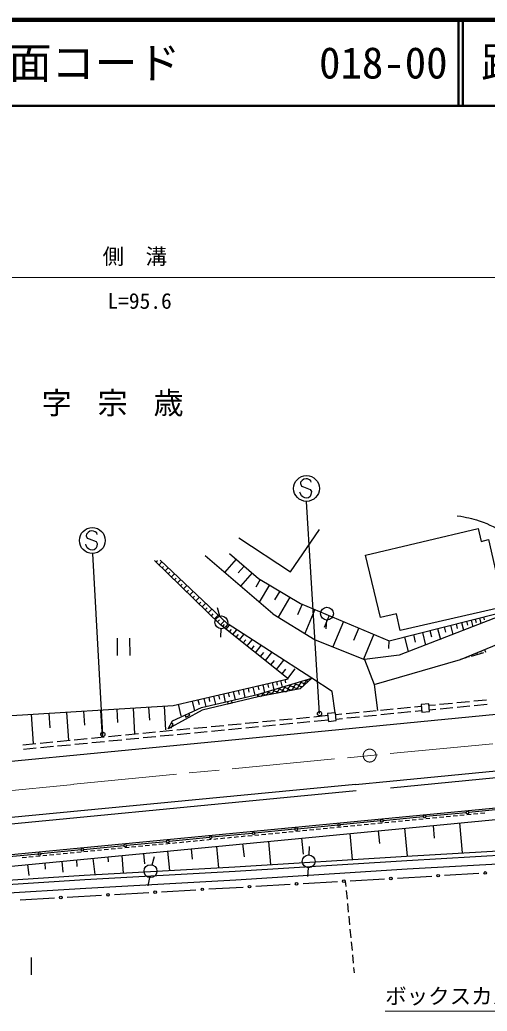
# Model space of a CAD drawing. Units: millimetres at full size, sheet at 1:1000; details may follow other scales. Extents: x 40000 to 680000, y 20000 to 380000.
# Drawn here: x 126686 to 181093, y 264601 to 380000 of the extents above; entities that cross this region are included whole.
import ezdxf
from ezdxf.enums import TextEntityAlignment as Align

# ---------------------------------------------------------------- set-up
doc = ezdxf.new("R2010")
doc.units = ezdxf.units.MM
doc.header["$LTSCALE"] = 1000
doc.linetypes.add('CHAIN', pattern=[18.5, 12, -1.5, 3.5, -1.5])
for name, color, linetype, lineweight in [('M-BGD', 7, 'Continuous', 25), ('M-BMK', 2, 'CHAIN', 13), ('M-STR-HTXT', 7, 'Continuous', 13), ('M-STR-STRC', 7, 'Continuous', 25), ('M-TTL', 2, 'Continuous', 140), ('M-TTL-LINE', 7, 'Continuous', 50)]:
    doc.layers.add(name, color=color, linetype=linetype, lineweight=lineweight)
doc.layers.add('M-BMK-HTXT', color=7, linetype='Continuous')
doc.layers.add('M-TTL-TXT', color=7, linetype='Continuous')
doc.styles.add('ＭＳ ゴシック', font='')
doc.styles.get('ＭＳ ゴシック').set_extended_font_data('MS Gothic')

msp = doc.modelspace()

# ---------------------------------------------------------------- linework, layer by layer
at = {"layer": 'M-BGD'}
for p, q in [((156123, 310853), (148259, 317610)), ((150061, 309575), (142374, 317047)), ((142532, 316894), (142703, 317070)), ((142891, 316545), (143233, 316898)), ((150832, 309716), (143010, 317108)), ((143249, 316197), (143425, 316378)), ((143608, 315848), (143960, 316211)), ((151861, 317229), (150512, 315675)), ((152794, 316419), (152119, 315642)), ((143966, 315500), (144147, 315686)), ((144325, 315151), (144687, 315524)), ((153726, 315610), (152385, 314065)), ((144683, 314803), (144869, 314994)), ((145042, 314454), (145414, 314837)), ((145400, 314106), (145591, 314302)), ((145759, 313757), (146141, 314150)), ((154678, 314840), (154156, 313961)), ((155733, 314214), (154544, 312210)), ((177995, 305543), (200722, 314923)), ((146117, 313408), (146313, 313610)), ((146476, 313060), (146867, 313463)), ((146834, 312711), (147035, 312918)), ((147193, 312363), (147594, 312776)), ((156936, 313500), (156341, 312498)), ((158138, 312786), (156760, 310466)), ((147551, 312014), (147757, 312226)), ((147910, 311666), (148321, 312089)), ((159543, 311984), (159020, 310740)), ((148268, 311317), (148479, 311534)), ((148627, 310969), (149048, 311402)), ((148985, 310620), (149201, 310842)), ((149344, 310272), (149775, 310715)), ((149960, 310594), (149715, 311563)), ((156123, 310853), (161087, 307836)), ((161036, 311356), (159867, 308578)), ((162702, 310655), (162118, 309266)), ((180671, 310492), (180754, 310164)), ((149702, 309923), (149918, 310145)), ((150061, 309575), (150492, 310018)), ((157937, 303287), (150061, 309575)), ((150310, 309376), (150504, 309619)), ((150701, 309064), (151089, 309550)), ((160662, 303361), (150832, 309716)), ((162388, 310123), (162314, 309126)), ((164369, 309954), (163132, 307011)), ((176079, 309335), (176238, 308705)), ((176835, 309525), (177105, 308453)), ((177478, 309687), (177613, 309151)), ((178122, 309849), (178352, 308937)), ((178669, 309987), (178784, 309531)), ((179217, 310125), (179413, 309349)), ((179702, 310247), (179800, 309859)), ((180187, 310370), (180352, 309713)), ((150105, 309118), (150052, 308120)), ((151092, 308752), (151317, 309034)), ((151483, 308440), (151933, 309004)), ((151873, 308128), (152130, 308449)), ((152264, 307816), (152777, 308459)), ((166135, 309211), (165516, 307740)), ((167901, 308468), (166684, 305577)), ((171459, 308171), (171897, 306432)), ((172503, 308434), (172722, 307564)), ((173546, 308697), (173919, 307217)), ((174435, 308921), (174621, 308181)), ((175323, 309145), (175640, 307885)), ((138000, 308008), (138013, 306008)), ((139513, 306018), (139500, 308018)), ((152702, 307466), (152994, 307831)), ((153141, 307116), (153724, 307846)), ((153639, 306718), (153971, 307133)), ((154137, 306320), (154801, 307150)), ((161087, 307836), (166800, 305530)), ((169636, 307738), (169624, 306811)), ((154704, 305868), (155081, 306340)), ((155270, 305416), (156024, 306359)), ((178919, 305925), (178962, 305821)), ((180657, 306306), (179215, 305893)), ((179381, 306116), (179403, 306064)), ((179843, 306306), (179929, 306098)), ((180306, 306497), (180349, 306393)), ((180768, 306688), (180897, 306375)), ((155914, 304902), (156342, 305438)), ((156558, 304388), (157414, 305460)), ((166800, 305530), (167932, 302631)), ((167932, 302631), (177995, 305543)), ((178734, 305755), (177995, 305543)), ((157213, 303864), (157649, 304410)), ((157868, 303341), (158740, 304433)), ((144533, 300181), (157937, 303287)), ((154354, 301448), (160662, 303361)), ((154398, 302467), (154509, 301988)), ((154972, 302600), (155181, 301699)), ((155513, 302725), (155617, 302275)), ((156053, 302850), (156245, 302022)), ((156551, 302966), (156647, 302551)), ((157048, 303081), (157224, 302318)), ((157535, 303194), (157623, 302812)), ((160662, 303361), (159316, 302141)), ((163038, 301794), (160662, 303361)), ((167932, 302631), (168330, 299584)), ((147828, 299943), (154354, 301448)), ((154428, 301193), (147917, 299649)), ((149244, 301273), (149464, 300320)), ((149815, 301405), (149926, 300929)), ((150387, 301538), (150608, 300584)), ((150959, 301670), (151070, 301193)), ((151531, 301803), (151753, 300848)), ((152104, 301935), (152215, 301458)), ((152677, 302068), (152898, 301112)), ((153251, 302201), (153361, 301723)), ((153824, 302334), (154046, 301377)), ((154428, 301193), (154354, 301448)), ((159316, 302141), (154428, 301193)), ((163410, 299327), (163038, 301794)), ((124477, 298936), (144533, 300181)), ((143491, 300117), (143663, 297362)), ((145129, 300320), (145441, 298975)), ((146743, 300693), (147005, 299560)), ((147422, 300851), (147553, 300284)), ((148102, 301008), (148322, 300057)), ((148673, 301140), (148783, 300665)), ((150847, 300639), (150904, 300396)), ((150904, 300396), (151391, 300508)), ((151391, 300508), (151335, 300752)), ((172649, 300037), (173408, 300111)), ((174290, 300378), (173400, 300300)), ((173400, 300300), (173477, 299415)), ((174366, 299493), (174290, 300378)), ((174306, 300207), (175059, 300279)), ((175556, 300326), (177049, 300469)), ((177547, 300517), (179040, 300660)), ((177597, 300000), (179090, 300143)), ((179538, 300708), (181031, 300851)), ((179588, 300190), (181081, 300333)), ((128020, 299156), (128233, 295727)), ((130077, 299284), (130184, 297569)), ((132135, 299411), (132339, 296123)), ((134108, 299534), (134210, 297890)), ((136080, 299656), (136276, 296504)), ((137972, 299774), (138070, 298198)), ((139864, 299891), (140051, 296868)), ((141678, 300004), (141771, 298492)), ((147917, 299649), (143941, 297460)), ((144467, 298382), (147828, 299943)), ((145921, 299057), (146026, 298830)), ((146026, 298830), (146480, 299041)), ((146480, 299041), (146375, 299268)), ((160896, 298882), (162533, 299040)), ((163417, 299327), (162519, 299244)), ((162519, 299244), (162603, 298335)), ((163501, 298419), (163417, 299327)), ((163431, 299127), (164190, 299202)), ((164687, 299251), (166180, 299398)), ((166678, 299447), (168170, 299595)), ((166729, 298930), (168221, 299077)), ((168668, 299644), (170161, 299791)), ((168719, 299126), (170212, 299274)), ((170658, 299840), (172151, 299987)), ((170709, 299323), (172202, 299470)), ((172700, 299519), (173459, 299594)), ((173477, 299415), (174366, 299493)), ((174356, 299689), (175108, 299761)), ((175606, 299809), (177099, 299952)), ((143941, 297460), (144467, 298382)), ((144297, 297580), (144545, 298015)), ((144545, 298015), (144328, 298139)), ((148951, 297728), (150444, 297872)), ((150942, 297920), (152435, 298064)), ((152933, 298112), (154426, 298257)), ((152983, 297595), (154476, 297739)), ((154923, 298305), (156417, 298449)), ((154973, 297787), (156467, 297931)), ((156914, 298497), (158407, 298641)), ((156964, 297979), (158457, 298124)), ((158905, 298689), (160398, 298833)), ((158955, 298172), (160448, 298316)), ((160946, 298364), (162583, 298522)), ((162603, 298335), (163501, 298419)), ((163482, 298609), (164241, 298684)), ((164738, 298733), (166231, 298881)), ((137007, 296574), (138500, 296718)), ((138998, 296767), (140491, 296911)), ((140988, 296959), (142481, 297103)), ((141038, 296441), (142531, 296585)), ((142979, 297151), (144472, 297295)), ((143029, 296633), (144522, 296778)), ((144080, 297704), (144297, 297580)), ((144970, 297343), (146463, 297488)), ((145020, 296826), (146513, 296970)), ((146961, 297536), (148454, 297680)), ((147011, 297018), (148504, 297162)), ((149001, 297210), (150494, 297355)), ((150992, 297403), (152485, 297547)), ((169823, 290616), (242561, 297655)), ((127053, 295613), (128546, 295757)), ((129044, 295805), (130537, 295949)), ((129094, 295288), (130587, 295432)), ((131035, 295997), (132528, 296142)), ((131085, 295480), (132578, 295624)), ((133025, 296190), (134518, 296334)), ((133075, 295672), (134568, 295816)), ((135016, 296382), (136509, 296526)), ((135066, 295864), (136559, 296009)), ((137057, 296057), (138550, 296201)), ((139048, 296249), (140541, 296393)), ((127103, 295095), (128596, 295239)), ((165844, 290256), (73883, 281367)), ((79027, 278329), (188824, 288917)), ((79157, 276985), (189400, 287616)), ((178417, 287411), (177920, 287363)), ((179214, 287488), (178716, 287440)), ((180010, 287564), (179512, 287516)), ((180806, 287641), (180309, 287593)), ((166473, 286259), (165975, 286211)), ((167269, 286336), (166771, 286288)), ((168065, 286413), (167568, 286365)), ((168862, 286489), (168364, 286441)), ((169658, 286566), (169160, 286518)), ((170454, 286643), (169957, 286595)), ((171251, 286720), (170753, 286672)), ((172047, 286797), (171549, 286749)), ((172843, 286873), (172345, 286825)), ((173639, 286950), (173142, 286902)), ((174436, 287027), (173938, 286979)), ((175232, 287104), (174734, 287056)), ((174978, 284745), (174836, 286212)), ((176028, 287180), (175531, 287132)), ((176825, 287257), (176327, 287209)), ((177621, 287334), (177123, 287286)), ((178238, 283037), (177903, 286507)), ((154528, 285107), (154030, 285059)), ((155324, 285184), (154827, 285136)), ((156121, 285261), (155623, 285213)), ((156917, 285338), (156419, 285290)), ((157713, 285414), (157216, 285366)), ((158510, 285491), (158012, 285443)), ((159306, 285568), (158808, 285520)), ((160102, 285645), (159605, 285597)), ((160899, 285721), (160401, 285673)), ((161695, 285798), (161197, 285750)), ((162491, 285875), (161994, 285827)), ((163288, 285952), (162790, 285904)), ((164084, 286029), (163586, 285981)), ((164880, 286105), (164382, 286057)), ((165430, 282263), (165139, 285276)), ((165676, 286182), (165179, 286134)), ((168596, 284129), (168454, 285596)), ((171832, 282664), (171521, 285892)), ((142584, 283955), (142086, 283907)), ((143380, 284032), (142882, 283984)), ((144176, 284109), (143678, 284061)), ((144972, 284186), (144475, 284138)), ((145769, 284262), (145271, 284214)), ((146565, 284339), (146067, 284291)), ((147361, 284416), (146864, 284368)), ((148158, 284493), (147660, 284445)), ((148954, 284570), (148456, 284522)), ((149750, 284646), (149253, 284598)), ((150547, 284723), (150049, 284675)), ((151343, 284800), (150845, 284752)), ((152139, 284877), (151642, 284829)), ((152936, 284954), (152438, 284906)), ((152852, 282550), (152633, 284070)), ((153732, 285030), (153234, 284982)), ((155620, 284358), (155880, 281664)), ((159695, 282888), (159517, 284734)), ((130639, 282803), (130141, 282756)), ((131435, 282880), (130938, 282832)), ((132232, 282957), (131734, 282909)), ((133028, 283034), (132530, 282986)), ((133824, 283111), (133326, 283063)), ((134620, 283187), (134123, 283139)), ((135417, 283264), (134919, 283216)), ((136213, 283341), (135715, 283293)), ((137009, 283418), (136512, 283370)), ((137806, 283495), (137308, 283447)), ((138602, 283571), (138104, 283523)), ((139398, 283648), (138901, 283600)), ((140195, 283725), (139697, 283677)), ((140991, 283802), (140493, 283754)), ((141246, 281759), (141130, 282961)), ((141787, 283879), (141290, 283831)), ((143893, 283228), (144110, 280981)), ((146793, 282293), (146677, 283496)), ((149575, 283776), (149814, 281297)), ((160357, 282788), (160426, 283786)), ((171704, 282656), (189675, 283687)), ((171732, 282157), (191714, 283303)), ((127454, 282496), (126956, 282448)), ((127595, 281656), (127717, 280413)), ((128250, 282573), (127752, 282525)), ((129046, 282650), (128549, 282602)), ((129843, 282727), (129345, 282679)), ((129586, 281848), (129655, 281145)), ((131578, 282040), (131700, 280797)), ((133373, 281455), (133313, 282207)), ((135175, 282387), (135417, 280499)), ((137012, 281970), (136956, 282559)), ((138576, 282715), (138719, 280682)), ((142098, 281625), (142369, 282588)), ((151731, 281404), (171704, 282656)), ((151762, 280905), (171735, 282157)), ((171789, 281159), (191772, 282305)), ((111770, 279007), (134187, 280431)), ((134187, 280431), (151731, 281404)), ((134244, 279933), (151759, 280904)), ((151825, 279907), (171797, 281159)), ((155930, 281136), (155928, 281166)), ((160243, 281292), (160160, 280296)), ((176130, 280416), (180124, 280648)), ((111801, 278508), (134244, 279933)), ((134357, 278938), (151814, 279906)), ((141768, 280164), (141599, 279179)), ((154167, 279142), (158161, 279374)), ((159658, 279461), (163651, 279692)), ((164678, 279130), (164618, 279748)), ((165149, 279779), (169142, 280011)), ((170640, 280098), (174633, 280329)), ((111864, 277510), (134357, 278938)), ((137695, 278187), (141688, 278419)), ((143186, 278505), (147179, 278737)), ((148677, 278824), (152670, 279055)), ((164822, 277637), (164726, 278632)), ((126714, 277550), (130707, 277782)), ((132204, 277869), (136198, 278100)), ((164965, 276144), (164870, 277139)), ((165109, 274650), (165013, 275646)), ((165253, 273157), (165157, 274153)), ((165397, 271664), (165301, 272660)), ((128056, 268835), (128042, 270834)), ((165541, 270171), (165445, 271167)), ((165649, 269055), (165589, 269674))]:
    msp.add_line(p, q, dxfattribs=at)
for points in [[(152177, 319711), (158213, 315745), (161586, 320676)], [(151106, 317885), (154468, 314965), (159362, 312060), (169675, 307722), (185474, 311701), (170855, 306027), (166800, 305530)]]:
    msp.add_lwpolyline(points, dxfattribs=at)
msp.add_lwpolyline([(166914, 317681), (180054, 320776), (180400, 319285), (181260, 319508), (183051, 311670), (170956, 308911), (170527, 310838), (168660, 310439)], close=True, dxfattribs=at)
for centre, radius in [((162444, 310871), 750), ((150145, 309867), 750), ((160305, 282040), 750), ((141895, 280903), 750), ((175382, 280373), 150), ((180873, 280691), 150), ((158909, 279417), 150), ((164400, 279736), 150), ((169891, 280054), 150), ((136946, 278144), 150), ((142437, 278462), 150), ((147928, 278780), 150), ((153419, 279099), 150), ((131456, 277825), 150)]:
    msp.add_circle(centre, radius, dxfattribs=at)
for centre, start, end in [((157184, 302337), 201.96592, 11.76988), ((157815, 302528), 201.96592, 11.76988), ((158218, 302335), 201.96592, 11.76988), ((158446, 302719), 201.96592, 11.76988), ((158849, 302527), 201.96592, 11.76988), ((159076, 302911), 201.96592, 11.76988), ((159479, 302718), 201.96592, 296.04482), ((159707, 303102), 201.96592, 11.76988), ((159479, 302718), 328.3291, 11.76988), ((160110, 302909), 201.96592, 228.42396), ((160338, 303293), 201.96592, 252.60404), ((154661, 301572), 201.96592, 273.02414), ((154661, 301572), 288.92693, 11.76988), ((155292, 301763), 201.96592, 11.76988), ((155922, 301954), 201.96592, 11.76988), ((156325, 301761), 201.96592, 227.51163), ((155695, 301570), 347.96992, 11.76988), ((156553, 302146), 201.96592, 11.76988), ((156325, 301761), 334.43944, 11.76988), ((156956, 301953), 201.96592, 244.09005), ((156956, 301953), 317.86101, 11.76988), ((157587, 302144), 201.96592, 11.76988), ((159251, 302334), 201.96592, 228.51356), ((158621, 302142), 347.0982, 11.76988)]:
    msp.add_arc(centre, 331, start, end, dxfattribs=at)
msp.add_open_spline([(177616, 322279), (178805, 322080), (179201, 321991), (180179, 321673), (181463, 321257), (182107, 320822), (183305, 320203), (184516, 319578), (185065, 318959), (186344, 318487), (187316, 318129), (187898, 317990), (188930, 317904), (190354, 317784), (191156, 318025), (192579, 318151), (194827, 318349), (196072, 318591), (198311, 318868), (203197, 319473), (205923, 319913), (210821, 320405), (217048, 321030), (220555, 321163), (226789, 321714), (231318, 322114), (233871, 322225), (238375, 322849), (239355, 322985), (239918, 323025), (240865, 323311), (241897, 323622), (242534, 323694), (243463, 324241), (244152, 324647), (244485, 324963), (245079, 325498), (246159, 326470), (246738, 327046), (247716, 328120), (248439, 328915), (248680, 329195), (249505, 330211)], degree=3, knots=[0, 0, 0, 0, 1, 1, 1, 2, 2, 2, 3, 3, 3, 4, 4, 4, 5, 5, 5, 6, 6, 6, 7, 7, 7, 8, 8, 8, 9, 9, 9, 10, 10, 10, 11, 11, 11, 12, 12, 12, 13, 13, 13, 14, 14, 14, 14], dxfattribs=at)
at = {"layer": 'M-BMK'}
for p, q in [((132977, 291035), (301332, 307268)), ((67875, 284734), (132980, 291003))]:
    msp.add_line(p, q, dxfattribs=at)
msp.add_circle((167412, 294355), 750, dxfattribs=at)
at = {"layer": 'M-STR-HTXT'}
msp.add_line((93116, 350000), (188304, 350000), dxfattribs=at)
msp.add_lwpolyline([(214230, 293925), (191723, 264601), (169223, 264601)], dxfattribs=at)
at = {"layer": 'M-STR-STRC'}
for p, q in [((159373, 326178), (159350, 326008)), ((159350, 326008), (159478, 325734)), ((159566, 326386), (159373, 326178)), ((159478, 325734), (159704, 325624)), ((159763, 326526), (159566, 326386)), ((159704, 325624), (160503, 325342)), ((160012, 326576), (159763, 326526)), ((160186, 326551), (160012, 326576)), ((160402, 326443), (160186, 326551)), ((160567, 326331), (160402, 326443)), ((160618, 326164), (160567, 326331)), ((159353, 324846), (159295, 325011)), ((159479, 324579), (159353, 324846)), ((159634, 324469), (159479, 324579)), ((159853, 324356), (159634, 324469)), ((160034, 324331), (159853, 324356)), ((160285, 324374), (160034, 324331)), ((160472, 324518), (160285, 324374)), ((160579, 324742), (160472, 324518)), ((160503, 325342), (160623, 325083)), ((160623, 325083), (160579, 324742)), ((161575, 299237), (160056, 323949)), ((134439, 320123), (134415, 319952)), ((134415, 319952), (134543, 319679)), ((134631, 320331), (134439, 320123)), ((134543, 319679), (134770, 319569)), ((134828, 320470), (134631, 320331)), ((135077, 320520), (134828, 320470)), ((135251, 320496), (135077, 320520)), ((135467, 320387), (135251, 320496)), ((135632, 320275), (135467, 320387)), ((135683, 320108), (135632, 320275)), ((134418, 318790), (134360, 318955)), ((134544, 318524), (134418, 318790)), ((134699, 318413), (134544, 318524)), ((134770, 319569), (135568, 319286)), ((135644, 318686), (135537, 318463)), ((135568, 319286), (135688, 319027)), ((135688, 319027), (135644, 318686)), ((134918, 318301), (134699, 318413)), ((135099, 318275), (134918, 318301)), ((135350, 318318), (135099, 318275)), ((136347, 296813), (135177, 317894)), ((135537, 318463), (135350, 318318)), ((209163, 301740), (162620, 297232)), ((169751, 291363), (242488, 298402)), ((162620, 297232), (77707, 289030)), ((165772, 291003), (73811, 282114)), ((165772, 291003), (169751, 291363)), ((178641, 287706), (173959, 287253)), ((183622, 288188), (178940, 287735)), ((163698, 286260), (159015, 285806)), ((168679, 286742), (163996, 286288)), ((173660, 287224), (168977, 286771)), ((153735, 285295), (149053, 284842)), ((158716, 285778), (154034, 285324)), ((143773, 284331), (139090, 283878)), ((148754, 284813), (144071, 284360)), ((128829, 282885), (124147, 282432)), ((133810, 283367), (129128, 282914)), ((138792, 283849), (134109, 283396))]:
    msp.add_line(p, q, dxfattribs=at)
for centre, radius in [((160060, 325449), 1500), ((135125, 319393), 1500), ((161575, 299237), 250), ((136347, 296813), 250), ((173809, 287238), 150), ((178790, 287720), 150), ((163847, 286274), 150), ((168828, 286756), 150), ((153885, 285310), 150), ((158866, 285792), 150), ((138941, 283864), 150), ((143922, 284346), 150), ((148903, 284828), 150), ((128979, 282900), 150), ((133960, 283382), 150)]:
    msp.add_circle(centre, radius, dxfattribs=at)
at = {"layer": 'M-TTL'}
msp.add_line((680000, 380000), (40000, 380000), dxfattribs=at)
at = {"layer": 'M-TTL-LINE'}
for p, q in [((177750, 380000), (177750, 370000)), ((178250, 380000), (178250, 370000)), ((40000, 370000), (680000, 370000))]:
    msp.add_line(p, q, dxfattribs=at)

# ---------------------------------------------------------------- texts
at = {"layer": 'M-BMK-HTXT', "insert": (138996, 335252), "char_height": 2566, "attachment_point": 5, "style": 'ＭＳ ゴシック'}
msp.add_mtext('\\T1.86;字宗歳', dxfattribs=at)
at = {"layer": 'M-STR-HTXT', "style": 'ＭＳ ゴシック'}
for s, p in [('側\u3000溝', (140075, 352460)), ('ボックスカルバート', (180473, 266351))]:
    msp.add_text(s, height=1833, dxfattribs=at).set_placement(p, align=Align.MIDDLE_CENTER)
msp.add_text('L=95.6', height=1833, dxfattribs=at).set_placement((140629, 345811), align=Align.BOTTOM_CENTER)
at = {"layer": 'M-TTL-TXT', "style": 'ＭＳ ゴシック'}
for s, p in [('路 線 名', (180380, 375000)), ('図面コード', (120380, 375000)), ('018-00', (161521, 375000))]:
    msp.add_text(s, height=3666, dxfattribs=at).set_placement(p, align=Align.MIDDLE_LEFT)

doc.saveas('drawing.dxf')
